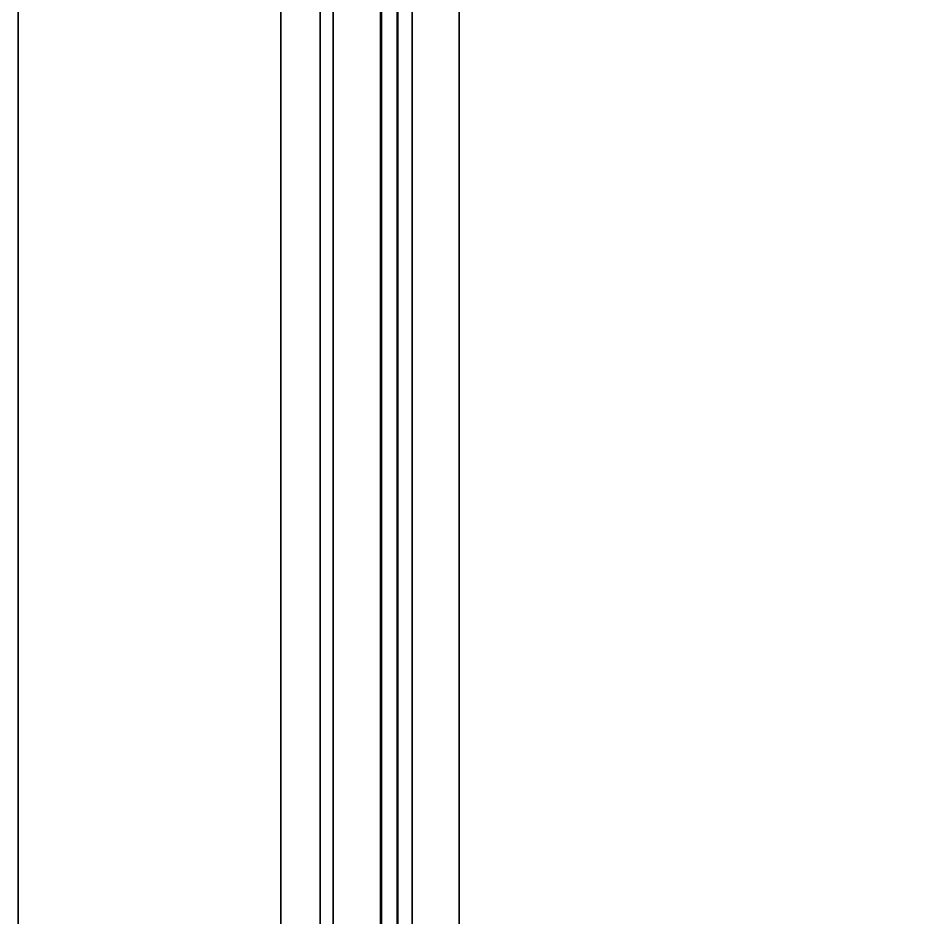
# Model space of a CAD drawing. Extents: x 0 to 4956, y -4930 to 0.
# Drawn here: x 0 to 348.3, y -1386.8 to -1044.3 of the extents above; entities that cross this region are included whole.
import ezdxf

# ---------------------------------------------------------------- set-up
doc = ezdxf.new("R2010")
doc.units = 0
for name, color, linetype in [('LAYER0', 7, 'CONTINUOUS'), ('LAYER1', 7, 'CONTINUOUS'), ('LAYER142', 7, 'CONTINUOUS'), ('LAYER150', 7, 'CONTINUOUS'), ('LAYER158', 7, 'CONTINUOUS'), ('LAYER161', 7, 'CONTINUOUS'), ('LAYER165', 7, 'CONTINUOUS'), ('LAYER169', 7, 'CONTINUOUS'), ('LAYER171', 7, 'CONTINUOUS'), ('LAYER188', 7, 'CONTINUOUS'), ('LAYER258', 7, 'CONTINUOUS'), ('LAYER314', 7, 'CONTINUOUS'), ('LAYER328', 7, 'CONTINUOUS')]:
    doc.layers.add(name, color=color, linetype=linetype)

msp = doc.modelspace()

# ---------------------------------------------------------------- linework, layer by layer
at = {"layer": 'LAYER0', "invisible_edges": 1}
for points in [[(4956, 0), (0, -4930), (0, 0), (4956, 0)], [(0, 0, 5), (0, -4930), (0, -4930, 5), (0, 0, 5)], [(0, -4930), (0, 0, 5), (0, 0), (0, -4930)], [(4956, -4930, 5), (0, 0, 5), (0, -4930, 5), (4956, -4930, 5)], [(0, 0, 5), (4956, -4930, 5), (4956, 0, 5), (0, 0, 5)], [(0, -4930), (4956, 0), (4956, -4930), (0, -4930)]]:
    msp.add_3dface(points, dxfattribs=at)
at = {"layer": 'LAYER1', "invisible_edges": 1}
for points in [[(100, -100, 5), (0, -4849, 5), (0, 0, 5), (100, -100, 5)], [(0, 0, 2599), (0, -4849, 5), (0, -4849, 2599), (0, 0, 2599)], [(0, -4849, 5), (0, 0, 2599), (0, 0, 5), (0, -4849, 5)], [(0, -4849, 5), (100, -100, 5), (100, -4749, 5), (0, -4849, 5)], [(100, -100, 5), (100, -4749, 2599), (100, -4749, 5), (100, -100, 5)], [(100, -4749, 2599), (100, -100, 5), (100, -100, 2599), (100, -4749, 2599)]]:
    msp.add_3dface(points, dxfattribs=at)
at = {"layer": 'LAYER142'}
for points, invisible_edges in [([(100, -100, 5), (115, -115, 5), (100, -4749, 5), (100, -100, 5)], 3), ([(100, -100, 115), (100, -4749, 5), (100, -4749, 115), (100, -100, 115)], 1), ([(100, -4749, 5), (100, -100, 115), (100, -100, 5), (100, -4749, 5)], 1), ([(115, -4749, 115), (100, -100, 115), (100, -4749, 115), (115, -4749, 115)], 1), ([(100, -100, 115), (115, -4749, 115), (115, -115, 115), (100, -100, 115)], 5), ([(115, -4749, 5), (100, -4749, 5), (115, -115, 5), (115, -4749, 5)], 2), ([(115, -115, 5), (115, -4749, 115), (115, -4749, 5), (115, -115, 5)], 1), ([(115, -4749, 115), (115, -115, 5), (115, -115, 115), (115, -4749, 115)], 1)]:
    msp.add_3dface(points, dxfattribs=dict(at, invisible_edges=invisible_edges))
at = {"layer": 'LAYER150', "invisible_edges": 1}
for points in [[(120, -996, 85), (670, -1776, 85), (120, -1776, 85), (120, -996, 85)], [(670, -1776, 85), (120, -996, 85), (670, -996, 85), (670, -1776, 85)], [(120, -1776, 103), (120, -996, 85), (120, -1776, 85), (120, -1776, 103)], [(120, -996, 85), (120, -1776, 103), (120, -996, 103), (120, -996, 85)], [(670, -996, 103), (120, -1776, 103), (670, -1776, 103), (670, -996, 103)], [(120, -1776, 103), (670, -996, 103), (120, -996, 103), (120, -1776, 103)]]:
    msp.add_3dface(points, dxfattribs=at)
at = {"layer": 'LAYER158', "invisible_edges": 1}
for points in [[(150, -996, 85), (150, -1776, 5), (150, -1776, 85), (150, -996, 85)], [(150, -1776, 5), (150, -996, 85), (150, -996, 5), (150, -1776, 5)], [(168, -996, 5), (150, -1776, 5), (150, -996, 5), (168, -996, 5)], [(150, -1776, 5), (168, -996, 5), (168, -1776, 5), (150, -1776, 5)], [(168, -1776, 85), (150, -996, 85), (150, -1776, 85), (168, -1776, 85)], [(150, -996, 85), (168, -1776, 85), (168, -996, 85), (150, -996, 85)], [(168, -996, 5), (168, -1776, 85), (168, -1776, 5), (168, -996, 5)], [(168, -1776, 85), (168, -996, 5), (168, -996, 85), (168, -1776, 85)]]:
    msp.add_3dface(points, dxfattribs=at)
at = {"layer": 'LAYER161', "invisible_edges": 1}
for points in [[(120, -1776, 2544), (670, -996, 2544), (120, -996, 2544), (120, -1776, 2544)], [(670, -996, 2544), (120, -1776, 2544), (670, -1776, 2544), (670, -996, 2544)], [(120, -996, 2526), (120, -1776, 2544), (120, -996, 2544), (120, -996, 2526)], [(120, -1776, 2544), (120, -996, 2526), (120, -1776, 2526), (120, -1776, 2544)], [(670, -1776, 2526), (120, -996, 2526), (670, -996, 2526), (670, -1776, 2526)], [(120, -996, 2526), (670, -1776, 2526), (120, -1776, 2526), (120, -996, 2526)]]:
    msp.add_3dface(points, dxfattribs=at)
at = {"layer": 'LAYER165', "invisible_edges": 1}
for points in [[(138.3, -992, 99), (144.3, -1780, 99), (138.3, -1780, 99), (138.3, -992, 99)], [(144.3, -1780, 99), (138.3, -992, 99), (144.3, -992, 99), (144.3, -1780, 99)], [(144.3, -992, 2530), (138.3, -1780, 2530), (144.3, -1780, 2530), (144.3, -992, 2530)], [(138.3, -1780, 2530), (144.3, -992, 2530), (138.3, -992, 2530), (138.3, -1780, 2530)], [(138.3, -1780, 2530), (138.3, -992, 99), (138.3, -1780, 99), (138.3, -1780, 2530)], [(138.3, -992, 99), (138.3, -1780, 2530), (138.3, -992, 2530), (138.3, -992, 99)], [(144.3, -992, 2530), (144.3, -1780, 99), (144.3, -992, 99), (144.3, -992, 2530)], [(144.3, -1780, 99), (144.3, -992, 2530), (144.3, -1780, 2530), (144.3, -1780, 99)]]:
    msp.add_3dface(points, dxfattribs=at)
at = {"layer": 'LAYER169', "invisible_edges": 1}
for points in [[(120, -996, 1374.5), (120, -1776, 1254.5), (120, -1776, 1374.5), (120, -996, 1374.5)], [(120, -1776, 1254.5), (120, -996, 1374.5), (120, -996, 1254.5), (120, -1776, 1254.5)], [(138, -996, 1254.5), (120, -1776, 1254.5), (120, -996, 1254.5), (138, -996, 1254.5)], [(120, -1776, 1254.5), (138, -996, 1254.5), (138, -1776, 1254.5), (120, -1776, 1254.5)], [(138, -1776, 1374.5), (120, -996, 1374.5), (120, -1776, 1374.5), (138, -1776, 1374.5)], [(120, -996, 1374.5), (138, -1776, 1374.5), (138, -996, 1374.5), (120, -996, 1374.5)], [(138, -996, 1254.5), (138, -1776, 1374.5), (138, -1776, 1254.5), (138, -996, 1254.5)], [(138, -1776, 1374.5), (138, -996, 1254.5), (138, -996, 1374.5), (138, -1776, 1374.5)]]:
    msp.add_3dface(points, dxfattribs=at)
at = {"layer": 'LAYER171', "invisible_edges": 1}
for points in [[(144.6, -1776, 1989), (610, -996, 1989), (144.6, -996, 1989), (144.6, -1776, 1989)], [(610, -996, 1989), (144.6, -1776, 1989), (610, -1776, 1989), (610, -996, 1989)], [(144.6, -996, 1971), (144.6, -1776, 1989), (144.6, -996, 1989), (144.6, -996, 1971)], [(144.6, -1776, 1989), (144.6, -996, 1971), (144.6, -1776, 1971), (144.6, -1776, 1989)], [(610, -1776, 1971), (144.6, -996, 1971), (610, -996, 1971), (610, -1776, 1971)], [(144.6, -996, 1971), (610, -1776, 1971), (144.6, -1776, 1971), (144.6, -996, 1971)]]:
    msp.add_3dface(points, dxfattribs=at)
at = {"layer": 'LAYER188', "invisible_edges": 1}
for points in [[(144.6, -1776, 871), (610, -996, 871), (144.6, -996, 871), (144.6, -1776, 871)], [(610, -996, 871), (144.6, -1776, 871), (610, -1776, 871), (610, -996, 871)], [(144.6, -996, 853), (144.6, -1776, 871), (144.6, -996, 871), (144.6, -996, 853)], [(144.6, -1776, 871), (144.6, -996, 853), (144.6, -1776, 853), (144.6, -1776, 871)], [(610, -1776, 853), (144.6, -996, 853), (610, -996, 853), (610, -1776, 853)], [(144.6, -996, 853), (610, -1776, 853), (144.6, -1776, 853), (144.6, -996, 853)]]:
    msp.add_3dface(points, dxfattribs=at)
at = {"layer": 'LAYER258', "invisible_edges": 1}
for points in [[(144.6, -1776, 487), (610, -996, 487), (144.6, -996, 487), (144.6, -1776, 487)], [(610, -996, 487), (144.6, -1776, 487), (610, -1776, 487), (610, -996, 487)], [(144.6, -996, 469), (144.6, -1776, 487), (144.6, -996, 487), (144.6, -996, 469)], [(144.6, -1776, 487), (144.6, -996, 469), (144.6, -1776, 469), (144.6, -1776, 487)], [(610, -1776, 469), (144.6, -996, 469), (610, -996, 469), (610, -1776, 469)], [(144.6, -996, 469), (610, -1776, 469), (144.6, -1776, 469), (144.6, -996, 469)]]:
    msp.add_3dface(points, dxfattribs=at)
at = {"layer": 'LAYER314', "invisible_edges": 1}
for points in [[(144.6, -1776, 1245), (610, -996, 1245), (144.6, -996, 1245), (144.6, -1776, 1245)], [(610, -996, 1245), (144.6, -1776, 1245), (610, -1776, 1245), (610, -996, 1245)], [(144.6, -996, 1227), (144.6, -1776, 1245), (144.6, -996, 1245), (144.6, -996, 1227)], [(144.6, -1776, 1245), (144.6, -996, 1227), (144.6, -1776, 1227), (144.6, -1776, 1245)], [(610, -1776, 1227), (144.6, -996, 1227), (610, -996, 1227), (610, -1776, 1227)], [(144.6, -996, 1227), (610, -1776, 1227), (144.6, -1776, 1227), (144.6, -996, 1227)]]:
    msp.add_3dface(points, dxfattribs=at)
at = {"layer": 'LAYER328', "invisible_edges": 1}
for points in [[(144.6, -1776, 1617), (610, -996, 1617), (144.6, -996, 1617), (144.6, -1776, 1617)], [(610, -996, 1617), (144.6, -1776, 1617), (610, -1776, 1617), (610, -996, 1617)], [(144.6, -996, 1599), (144.6, -1776, 1617), (144.6, -996, 1617), (144.6, -996, 1599)], [(144.6, -1776, 1617), (144.6, -996, 1599), (144.6, -1776, 1599), (144.6, -1776, 1617)], [(610, -1776, 1599), (144.6, -996, 1599), (610, -996, 1599), (610, -1776, 1599)], [(144.6, -996, 1599), (610, -1776, 1599), (144.6, -1776, 1599), (144.6, -996, 1599)]]:
    msp.add_3dface(points, dxfattribs=at)

# ---------------------------------------------------------------- meshes
at = {"layer": 'LAYER1'}
mesh = msp.add_polymesh((2, 2), dxfattribs=at)
for k, corner in enumerate([(100, -100, 2599), (100, -4749, 2599), (0, 0, 2599), (0, -4849, 2599)]):
    mesh.set_mesh_vertex(divmod(k, 2), corner)

doc.saveas('drawing.dxf')
